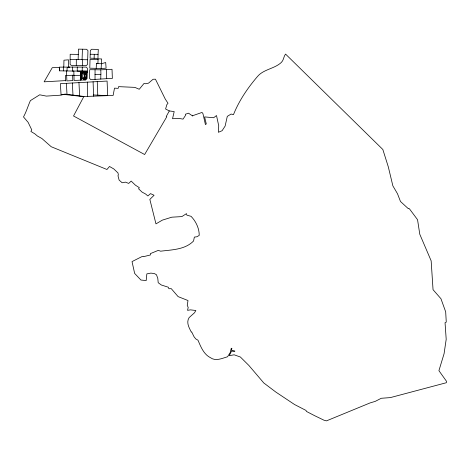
<?xml version="1.0" encoding="UTF-8"?>
<svg xmlns="http://www.w3.org/2000/svg" width="470" height="470" viewBox="0 0 470 470"><rect width="100%" height="100%" fill="white"/><g stroke="black" fill="none" stroke-linecap="round" stroke-linejoin="round"><path stroke-width="0.7" d="M78.149 59.608L78.414 49.133L86.644 49.285L87.96 50.695L87.514 64.478L86.251 65.653L76.281 65.495L76.328 59.584M100.786 79.048L100.827 74.313M67.057 70.952L67.093 67.774L69.378 67.58L69.419 66.904M72.427 66.934L72.351 71.041L87.32 71.17L87.42 68.344L86.175 67.081L59.314 67.139L59.437 70.829L73.825 71.064L74.101 80.511L85.722 79.853L87.073 78.467L87.32 71.17L77.215 71.093L77.297 66.987M95.028 79.395L95.052 69.748M98.042 54.338L97.96 58.374L90.087 58.186L90.34 50.407L91.709 49.262L98.33 49.426L98.042 54.338L90.217 54.262M63.797 67.016L63.949 60.195L68.508 59.819L68.585 66.899M82.444 65.618L82.573 59.678M82.367 78.249L82.503 72.944M84.541 76.945L84.588 75.018M85.346 78.29L85.376 77.18L86.509 77.192M85.452 74.096L85.481 72.985M85.793 76.963L85.722 79.853L83.742 79.824L83.819 76.933L86.515 76.974M85.846 75.035L85.892 73.109L83.919 73.085L83.866 75.012L86.568 75.047M76.281 65.495L71.252 65.424L70.106 64.278L70.177 54.273L78.279 54.385M82.074 59.667L82.444 49.209M82.15 71.129L82.297 67.04M94.112 58.28L94.27 54.303M98.083 59.496L90.052 59.39L89.77 68.185L101.121 68.491L101.667 58.979L98.118 58.815L97.872 63.614L96.462 63.562L96.186 68.356M83.889 96.456L73.531 115.99L144.637 154.524L166.774 116.766L166.221 116.548L169.312 110.926L174.2 111.59L172.537 118.716L178.682 118.393L183.053 119.116L185.503 115.409L185.392 114.245L188.505 113.194L192.759 116.055L192.63 115.309L193.599 115.373L202.018 112.43L202.952 113.634L205.437 124.603L206.283 123.91L204.573 116.901L213.644 117.741L216.505 115.538L218.726 125.784L218.374 132.293L222.104 130.719L225.148 126.019L227.286 116.36L231.111 114.051L233.461 114.662C239.042 100.709 247.561 88.154 257.272 76.763C263.37 69.166 274.521 68.914 281.377 62.387C283.81 60.048 283.545 56.606 285.549 54.079L382.844 149.501L388.326 166.932L392.855 185.832L397.508 193.769L400.487 201.501L408.348 208.704L408.788 208.345L409.676 209.126L417.548 219.713L419.786 234.26L431.155 260.832L433.046 289.673L440.96 298.738L445.683 311.851L446.265 322.132L445.049 322.673L446.195 339.287L444.079 353.687L438.915 370.66L446.5 381.305L446.359 382.721L390.329 397.608L381.258 398.278L375.272 401.356L370.049 402.937L326.468 420.867L324.006 420.215L314.595 415.656L306.375 411.403L306.058 410.457L294.555 404.529L275.831 392.056L263.782 382.956L248.924 365.501L240.37 357.006L234.142 354.803L229.278 355.655L231.51 351.096L234.712 351.507L234.836 351.014L231.446 350.221L231.892 348.264L231.24 348.376L230.247 352.518L227.539 356.765C222.145 358.328 215.701 361.53 210.472 357.699C203.692 354.339 200.813 346.76 197.988 340.221L195.743 338.888L194.045 336.755L191.707 331.985L191.349 332.126C189.063 327.69 185.967 322.49 189.122 317.591L194.551 312.738L195.849 310.494L190.45 309.859L187.536 310.341L188.2 307.445L187.248 305.277L188.012 300.53L178.101 296.611L171.262 288.656L168.924 288.733L168.289 287.217L161.316 284.99L158.202 282.717L157.803 278.446L156.481 274.756L154.395 273.558L150.882 273.111L146.846 273.875L146.182 280.567L140.935 280.038L134.655 273.417L132.023 261.596L141.793 256.679L143.456 256.303L143.726 256.62L150.435 254.969L150.359 253.63L158.32 250.357L160.587 251.197C171.867 249.776 185.062 249.74 193.57 240.987L194.351 237.103L197.006 236.739L199.227 235.376C199.286 228.355 195.896 221.317 191.032 216.312L186.872 215.154L186.49 213.627L181.849 216.6L171.791 217.187L162.362 220.13L155.964 223.867L149.848 199.409L154.072 195.267L150.518 193.617L147.874 195.955L145.524 193.957L142.093 192.124L138.579 188.781L139.326 187.677L135.46 185.209L131.171 181.079L128.698 183.412L125.455 182.131L122.141 182.765L119.116 180.069L117.964 175.68L118.37 174.993L117.982 172.913L113.763 168.918L109.51 166.474L106.96 169.494L51.224 146.734L41.877 138.497L37.453 136.042L34.862 133.85L30.914 131.453L31.737 129.832L28.112 122.335L23.5 116.936C26.396 111.654 27.924 106.167 30.386 100.621L39.697 94.805L46.336 96.097L60.395 95.198L63.902 94.429L83.783 96.65M101.121 68.491L106.097 68.191L105.691 62.522L101.391 63.732L96.462 63.562M106.731 78.69L90.851 79.647L89.441 78.284L89.717 69.677L100.797 69.824L112.025 69.284L112.354 78.437L106.731 78.69L106.314 69.584M73.96 75.652L80.482 75.265M107.689 95.639L107.09 81.052L60.354 83.678L61.065 94.817L65.124 94.094L84.359 96.514L113.135 95.434L114.498 88.137L118.217 88.36L118.54 86.639L134.843 87.373L139.255 89.271L144.014 83.466L145.718 83.754L148.532 83.143L153.067 79.277L155.441 79.189L165.27 99.088L168.019 103.271L166.838 104.651L165.593 109.011L169.312 110.926M65.53 80.605L44.133 81.821L52.258 67.698L59.32 67.521L59.431 70.823M73.943 75.188L65.365 75.57L65.541 80.999M94.963 74.377L100.927 74.313L100.797 69.824M87.279 72.356L80.435 72.263L80.558 80.147M83.895 74.049L86.592 74.113M80.699 75.159L81.492 75.171M80.64 77.468L81.433 77.48M83.795 77.897L85.769 77.926M83.772 78.86L85.746 78.889M70.012 59.49L87.667 59.749M93.548 94.952L106.467 95.598M66.393 83.319L66.999 94.329M72.345 82.973L72.979 95.081M78.948 82.585L79.642 95.921M66.458 70.941L66.887 80.922L72.809 80.587L72.609 75.247M97.243 81.51L97.772 95.11M93.095 81.757L93.589 96.18M63.338 67.028L63.415 70.894M87.332 82.091L87.379 96.403M80.758 72.85L80.582 79.783L81.375 79.794L81.551 72.856L80.758 72.85M81.187 72.926L81.052 78.231L86.486 78.308L86.621 73.003L81.187 72.926"/></g></svg>
